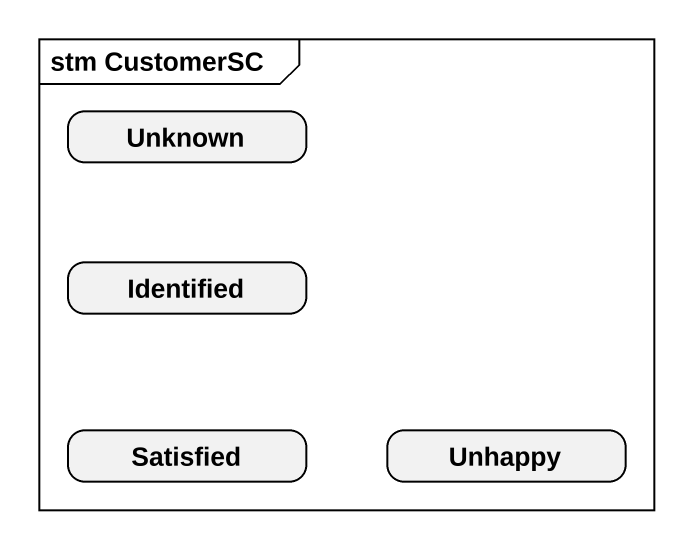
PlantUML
@startuml
mainframe stm CustomerSC
hide empty description
state Unknown
state Identified
state Satisfied
state Unhappy
@enduml
